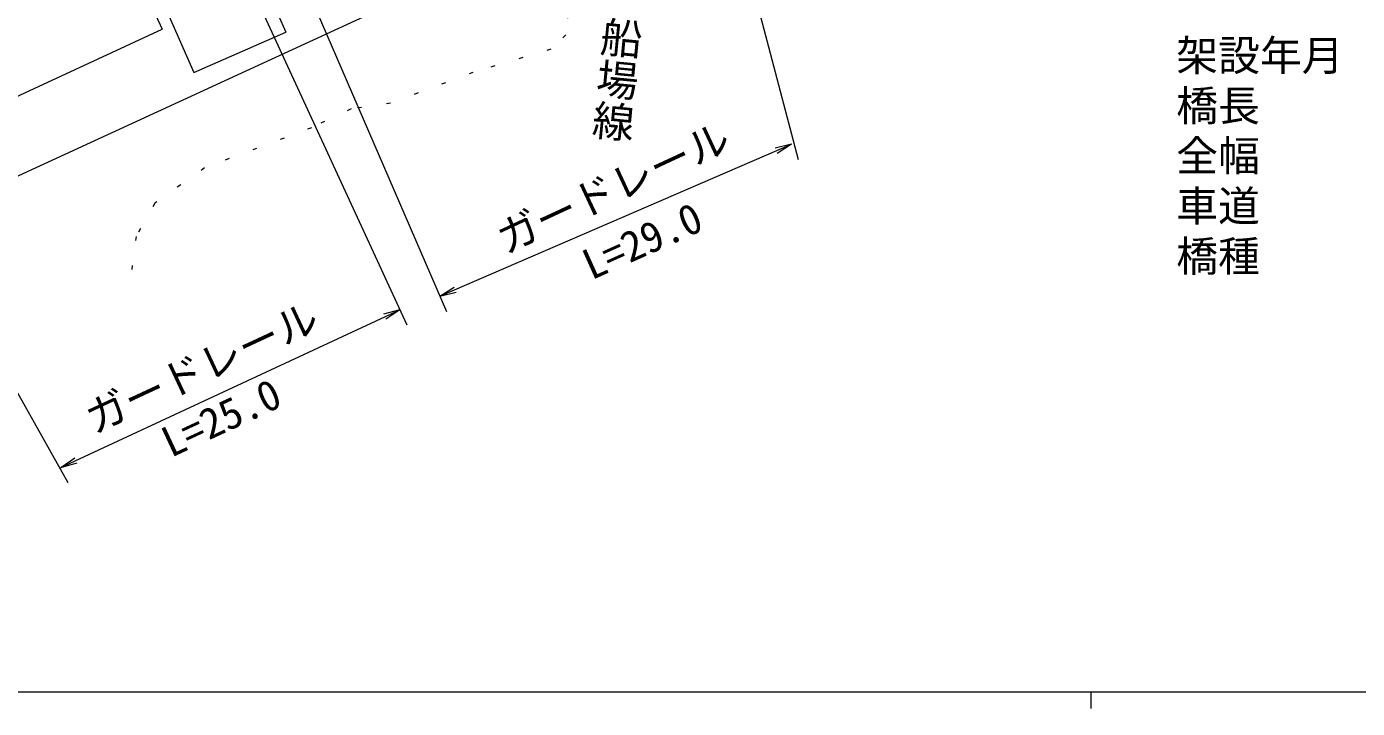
# Model space of a CAD drawing. Units: millimetres, scale not verified. Extents: x 40000 to 680000, y 20000 to 380000.
# Drawn here: x 104427 to 183916, y 204000 to 244762 of the extents above; entities that cross this region are included whole.
import ezdxf
from ezdxf.enums import TextEntityAlignment as Align

# ---------------------------------------------------------------- set-up
doc = ezdxf.new("R2010")
doc.units = ezdxf.units.MM
doc.header["$LTSCALE"] = 1000
doc.linetypes.add('DASHED', pattern=[7.5, 6, -1.5])
doc.linetypes.add('DOTTED', pattern=[1.75, 0.25, -1.5])
for name, color, linetype, lineweight in [('M-BGD', 7, 'Continuous', 13), ('M-STR-HTXT', 7, 'Continuous', 13), ('M-TTL-BAND', 7, 'Continuous', 13)]:
    doc.layers.add(name, color=color, linetype=linetype, lineweight=lineweight)
doc.styles.add('@ＭＳ ゴシック', font='')
doc.styles.add('ＭＳ ゴシック', font='')
doc.styles.get('@ＭＳ ゴシック').set_extended_font_data('@MS Gothic')
doc.styles.get('ＭＳ ゴシック').set_extended_font_data('MS Gothic')

msp = doc.modelspace()

# ---------------------------------------------------------------- linework, layer by layer
at = {"layer": 'M-BGD'}
for p, q in [((106209, 258214), (112526, 244609)), ((137291, 251218), (97067, 232680)), ((117498, 249927), (119915, 244435)), ((112007, 247510), (114423, 242018)), ((95293, 236608), (112526, 244609)), ((114423, 242018), (119915, 244435))]:
    msp.add_line(p, q, dxfattribs=at)
at = {"layer": 'M-BGD', "linetype": 'DASHED'}
msp.add_line((137293, 251240), (136644, 244272), dxfattribs=at)
at = {"layer": 'M-BGD', "linetype": 'DOTTED'}
for p, q in [((136644, 244272), (135743, 243409)), ((135743, 243409), (131087, 242019)), ((131087, 242019), (126169, 240180)), ((126169, 240180), (123804, 239842)), ((123804, 239842), (121439, 238716)), ((121439, 238716), (115057, 236313)), ((115057, 236313), (112091, 234211)), ((112091, 234211), (110964, 232221)), ((110964, 232221), (110626, 229630))]:
    msp.add_line(p, q, dxfattribs=at)
at = {"layer": 'M-STR-HTXT'}
for p, q in [((139800, 277682), (150516, 236815)), ((112955, 266109), (129506, 227719)), ((109727, 264767), (127129, 226928)), ((85908, 254857), (106882, 217503)), ((129110, 228637), (150120, 237734)), ((150120, 237734), (149136, 237489)), ((150120, 237734), (149268, 237183)), ((129110, 228637), (129961, 229187)), ((129110, 228637), (130094, 228881)), ((106464, 218411), (126712, 227837)), ((126712, 227837), (125735, 227566)), ((126712, 227837), (125875, 227264)), ((106464, 218411), (107301, 218984)), ((106464, 218411), (107441, 218682))]:
    msp.add_line(p, q, dxfattribs=at)
at = {"layer": 'M-TTL-BAND'}
for p, q in [((40000, 205000), (579000, 205000)), ((168000, 205000), (168000, 204000))]:
    msp.add_line(p, q, dxfattribs=at)

# ---------------------------------------------------------------- texts
at = {"layer": 'M-STR-HTXT', "style": '@ＭＳ ゴシック'}
msp.add_text('市道田部船場線', height=1833, rotation=264.475, dxfattribs=at).set_placement((139333, 237862), align=Align.MIDDLE_RIGHT)
at = {"layer": 'M-STR-HTXT', "style": 'ＭＳ ゴシック'}
for s, p in [('架設年月', (173094, 241570)), ('橋長', (173094, 238570)), ('全幅', (173094, 235570)), ('車道', (173094, 232570)), ('橋種', (173094, 229570))]:
    msp.add_text(s, height=1833, dxfattribs=at).set_placement(p, align=Align.BOTTOM_LEFT)
for s, rotation, p in [('ガードレール', 24.989, (140070, 233814)), ('L=29.0', 24.178, (141799, 230616)), ('ガードレール', 24.989, (115494, 223063)), ('L=25.0', 24.989, (116666, 220051))]:
    msp.add_text(s, height=1833, rotation=rotation, dxfattribs=at).set_placement(p, align=Align.BOTTOM_CENTER)

doc.saveas('drawing.dxf')
